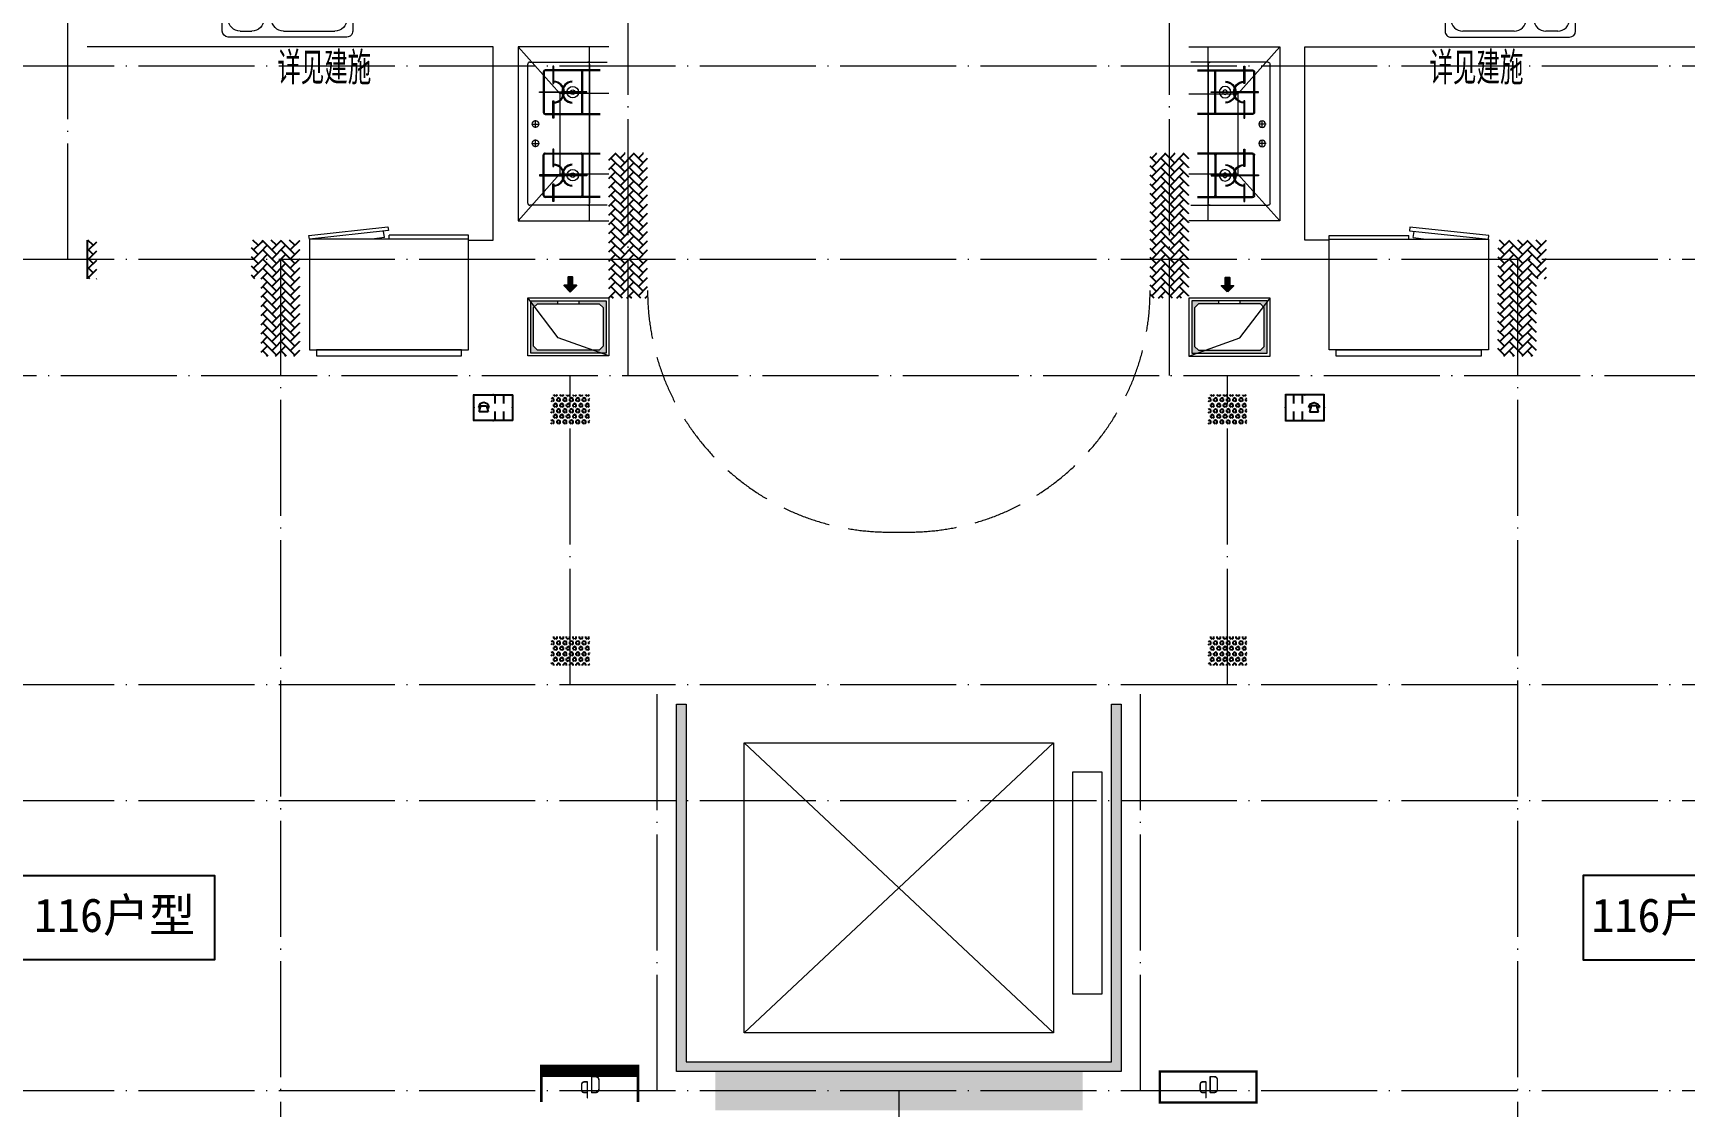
# Model space of a CAD drawing. Extents: x -518115 to 1124316, y -209821 to 1628073.
# Drawn here: x 835937 to 844483, y 600166 to 605720 of the extents above; entities that cross this region are included whole.
import ezdxf
from ezdxf.enums import TextEntityAlignment as Align

# ---------------------------------------------------------------- set-up
doc = ezdxf.new("R2010")
doc.units = 0
doc.header["$LTSCALE"] = 1000
doc.header["$MEASUREMENT"] = 0
doc.linetypes.add('DASH', pattern=[0.35, 0.25, -0.1])
doc.linetypes.add('DOTE', pattern=[2.4200000000000004, 2, -0.2, 0.02, -0.2])
for name, color, linetype, lineweight in [('3.5方案汇报，与郭总、侯月琴确定户型_t8$0$STAIR', 2, 'Continuous', 18), ('DOTE', 19, 'DOTE', 9), ('EQUIP-消防', 3, 'Continuous', 20), ('LVTRY', 1, 'Continuous', 13), ('PUB_HATCH', 8, 'Continuous', 9), ('STAIR', 2, 'Continuous', 18), ('填充', 251, 'Continuous', 5), ('平面-空调预留孔', 173, 'Continuous', 15), ('立面-洞口示意', 152, 'Continuous', 13)]:
    doc.layers.add(name, color=color, linetype=linetype, lineweight=lineweight)
for name, color, linetype in [('AH-FURNITURE', 1, 'Continuous'), ('EQUIP-安防', 3, 'Continuous'), ('PUB_TEXT', 4, 'Continuous'), ('保温', 6, 'Continuous'), ('建筑-排气道', 9, 'Continuous')]:
    doc.layers.add(name, color=color, linetype=linetype)
doc.styles.add('_TCH_AXIS', font='COMPLEX', dxfattribs={"bigfont": 'GBCBIG'})
doc.styles.add('_TEL_DIM', font='SIMPLEX', dxfattribs={"width": 0.8, "height": 3.5, "bigfont": 'HZTXT'})
doc.styles.add('DIM_FONT', font='SIMPLEX.shx', dxfattribs={"width": 0.56})
doc.styles.add('房间名称', font='TSSDENG', dxfattribs={"width": 0.8, "bigfont": 'HZTXT'})
doc.styles.add('黑体', font='')
doc.styles.get('黑体').set_extended_font_data('SimHei')
pattern_1 = [(45, (0, 0), (0, 47.41575231924514), [100.584, -33.528]), (135, (23.70786, 23.70786), (3.05311331771918e-15, 47.41575231924513), [100.584, -33.528])]
pattern_2 = [(90, (0, 0), (-16.49778, 1.010197673501861e-15), [9.525, -19.05]), (210, (0, 0), (8.248889999999996, -14.28749658604684), [9.525, -19.05]), (150, (5.83238038093927e-16, 9.525), (-8.248890000000003, -14.28749658604684), [9.525, -19.05])]

# ---------------------------------------------------------------- blocks, each defined once
blk = doc.blocks.new('$equip$00002628')
at = {"linetype": 'Continuous'}
for p, q in [((-0.624999999998181, 0.4150000000045111), (0.625000000001819, 0.4150000000045111)), ((-0.624999999998181, -0.4150000000045111), (-0.624999999998181, 0.4150000000045111)), ((-0.4717313354612998, 0.009603462141967611), (-0.4090194958534994, 0.009603462141967611)), ((-0.4457289298279647, -0.1375965378647379), (-0.3945289298262651, 0.05760346212991863)), ((-0.3945289298262651, 0.05760346212991863), (-0.3945289298262651, 0.05760346212991863)), ((-0.3945289298262651, 0.05760346212991863), (-0.2057289298081741, 0.05760346212991863)), ((-0.2057289298081741, 0.05760346212991863), (-0.1545289298064745, -0.1375965378647379)), ((-0.1912383637663879, 0.009603462141967611), (-0.1285265242022433, 0.009603462141967611)), ((0.07074779736467462, 0.1292446097322681), (0.07074779736467462, 0.4150000000045111)), ((0.3500291924156045, 0.1292446097322681), (0.3500291924156045, 0.4150000000045111)), ((0.625000000001819, 0.4150000000045111), (0.625000000001819, -0.4150000000045111)), ((0.625000000001819, -0.4150000000045111), (-0.624999999998181, -0.4150000000045111)), ((-0.1545289298064745, -0.1375965378647379), (-0.4457289298279647, -0.1375965378647379)), ((0.07074779736467462, -0.4150000000045111), (0.07074779736467462, -0.1292446097468201)), ((0.3500291924156045, -0.4150000000045111), (0.3500291924156045, -0.1292446097468201))]:
    blk.add_line(p, q, dxfattribs=at)
at = {"const_width": 0.05}
blk.add_lwpolyline([(-0.624999999998181, 0.4150000000045111), (0.625000000001819, 0.4150000000045111), (0.625000000001819, -0.4150000000045111), (-0.624999999998181, -0.4150000000045111), (-0.624999999998181, 0.4150000000045111), (0.625000000001819, 0.4150000000045111)], dxfattribs=at)
at = {"linetype": 'Continuous'}
blk.add_arc((-0.3001289298244956, -0.01143547351603047), 0.1728873113639825, 6.989740462788838, 173.0102595372112, dxfattribs=at)
for p in [(-0.624999999998181, 0), (1.818989403545856e-12, 0.4150000000045111), (1.818989403545856e-12, -0.4150000000045111), (0.625000000001819, -3.637978807091713e-12)]:
    blk.add_point(p)
at = {"color": 7, "style": '_TEL_DIM', "flags": 1}
blk.add_attdef('A', text='', height=2.5e-05, dxfattribs=at).set_placement((1.818989403545856e-12, 0), align=Align.MIDDLE_CENTER)
blk = doc.blocks.new('GDGRDGDRGDFD')
at = {"layer": 'EQUIP-消防', "const_width": 12.82051282052028}
blk.add_lwpolyline([(136866.5605577994, 335507.811971089), (136366.5605577994, 335507.8119710906), (136366.5605577991, 335347.8119710904), (136866.5605577991, 335347.8119710888)], close=True, dxfattribs=at)
at = {"layer": 'PUB_TEXT', "color": 7, "true_color": 0xffffff, "style": '房间名称', "width": 0.8}
blk.add_text('qD', height=90, dxfattribs=at).set_placement((136565.0499633249, 335395.5346836653))
blk = doc.blocks.new('GHFHFHTFHCSDCS')
blk.add_blockref('GDGRDGDRGDFD', (294900.0178471453, 33215.91286097257))
at = {"rotation": 0.0001673532306091649}
blk.add_blockref('GDGRDGDRGDFD', (298100.9974941605, 33215.50885790785), dxfattribs=at)
at = {"layer": 'EQUIP-安防', "yscale": 160, "zscale": 160}
for p, xscale in [((431016.5794559291, 372157.3248316564), 160), ((435216.5779590498, 372157.3248316564), -160)]:
    blk.add_blockref('$equip$00002628', p, dxfattribs=dict(at, xscale=xscale))
blk = doc.blocks.new('HFHFTHFD')
at = {"layer": 'DOTE', "linetype": 'DOTE', "ltscale": 0.3}
for p, q in [((428816.5787016117, 604548.8100388076), (428816.5787015849, 612948.8100463543)), ((431716.5787021924, 603949.0803065526), (431716.5787021923, 612948.8100463543)), ((434516.5787031293, 603949.0803065526), (434516.5787031293, 612948.8100463543)), ((472616.5787020951, 605548.8100406288), (418616.5787028495, 605548.8100406289)), ((472616.5787020951, 604548.8100471114), (418616.5787028495, 604548.8100471116)), ((429916.7956125877, 604548.8100471115), (429916.5572264311, 593448.8100475312)), ((436316.361792734, 604548.8100471115), (436316.6001788905, 593448.8100475312)), ((418616.5787028495, 603949.0803176122), (472616.5787020951, 603949.0802720234)), ((431416.5779594908, 602348.8100463725), (431416.5779592263, 603948.8100463734)), ((434816.5794645891, 602348.8100463725), (434816.5794648536, 603948.8100463734)), ((472616.5787020951, 602348.8100463724), (418616.5787028495, 602348.8100463726)), ((431866.5787074884, 600248.8100463784), (431866.5787075731, 602348.8100463543)), ((434366.5786978334, 600248.8100463304), (434366.5786977486, 602348.8100463543)), ((472616.5787020951, 601748.8100473221), (418616.5787028495, 601748.8100473222)), ((472616.5787020951, 600248.810045596), (418616.5787028495, 600248.8100466327)), ((433116.5787096269, 600248.8100463543), (433116.5787096269, 593448.8100475312))]:
    blk.add_line(p, q, dxfattribs=at)
blk = doc.blocks.new('GDFGDGRD')
at = {"layer": '保温', "linetype": 'ByBlock', "ltscale": 10}
h = blk.add_hatch(dxfattribs=at)
h.set_pattern_fill('AR-HBONE', color=251, scale=55)
h.set_pattern_definition(pattern_1)
h.paths.add_polyline_path([(431616.5779368667, 372723.9109038315), (431816.5779205575, 372723.9109038315), (431816.6776084994, 373473.7241241197), (431616.6776248086, 373473.7243207647)])
h = blk.add_hatch(dxfattribs=at)
h.set_pattern_fill('AR-HBONE', color=251, scale=55)
h.set_pattern_definition(pattern_1)
h.paths.add_polyline_path([(434616.5794823848, 372723.9109038315), (434416.579498694, 372723.9109038315), (434416.4798107521, 373473.7241241197), (434616.4797944429, 373473.7243207647)])
h = blk.add_hatch(dxfattribs=at)
h.set_pattern_fill('AR-HBONE', color=251, scale=55)
h.set_pattern_definition(pattern_1)
h.paths.add_polyline_path([(428966.578379888, 372823.7247212567), (428966.5790232959, 373023.7247251226), (428916.5790233049, 373023.7249310016), (428916.5783798971, 372823.7249271357)])
h = blk.add_hatch(dxfattribs=at)
h.set_pattern_fill('AR-HBONE', color=251, scale=55)
h.set_pattern_definition(pattern_1)
h.paths.add_polyline_path([(429816.578757056, 372823.7247212792), (429816.5794004638, 373023.7247251451), (429766.5794004729, 373023.7249310241), (429766.578757065, 372823.7249271582)])
h = blk.add_hatch(dxfattribs=at)
h.set_pattern_fill('AR-HBONE', color=251, scale=55)
h.set_pattern_definition(pattern_1)
h.paths.add_polyline_path([(430017.8124563344, 372423.588710197), (430016.5797776413, 373023.7247210948), (429816.5797776084, 373023.7249269856), (429817.8124563015, 372423.5889160878)])
h = blk.add_hatch(dxfattribs=at)
h.set_pattern_fill('AR-HBONE', color=251, scale=55)
h.set_pattern_definition(pattern_1)
h.paths.add_polyline_path([(436215.3449629171, 372423.588710197), (436216.5776416102, 373023.7247210948), (436416.5776416431, 373023.7249269856), (436415.34496295, 372423.5889160878)])
h = blk.add_hatch(dxfattribs=at)
h.set_pattern_fill('AR-HBONE', color=251, scale=55)
h.set_pattern_definition(pattern_1)
h.paths.add_polyline_path([(436416.5786621955, 372823.7247212792), (436416.5780187877, 373023.7247251451), (436466.5780187786, 373023.7249310241), (436466.5786621865, 372823.7249271582)])
at = {"layer": '保温', "linetype": 'Continuous', "ltscale": 10}
h = blk.add_hatch(dxfattribs=at)
h.set_pattern_fill('HEX', color=251, scale=10, angle=90, style=0)
h.set_pattern_definition(pattern_2)
h.paths.add_polyline_path([(431316.5779580405, 372073.7248388497), (431516.5779417312, 372073.7248388497), (431516.6768560584, 372223.7247332454), (431316.6768723676, 372223.7249298903)])
h = blk.add_hatch(dxfattribs=at)
h.set_pattern_fill('HEX', color=251, scale=10, angle=90, style=0)
h.set_pattern_definition(pattern_2)
h.paths.add_polyline_path([(434916.579461211, 372073.7248388497), (434716.5794775203, 372073.7248388497), (434716.4805631932, 372223.7247332454), (434916.4805468839, 372223.7249298903)])
h = blk.add_hatch(dxfattribs=at)
h.set_pattern_fill('HEX', color=251, scale=10, angle=90, style=0)
h.set_pattern_definition(pattern_2)
h.paths.add_polyline_path([(431316.5779582471, 370823.724846115), (431516.5779419378, 370823.724846115), (431516.676856265, 370973.7247405107), (431316.6768725742, 370973.7249371556)])
h = blk.add_hatch(dxfattribs=at)
h.set_pattern_fill('HEX', color=251, scale=10, angle=90, style=0)
h.set_pattern_definition(pattern_2)
h.paths.add_polyline_path([(434916.5794610044, 370823.724846115), (434716.5794773137, 370823.724846115), (434716.4805629865, 370973.7247405107), (434916.4805466773, 370973.7249371556)])
h = blk.add_hatch(dxfattribs=at)
h.set_pattern_fill('HEX', color=251, scale=10, angle=90, style=0)
h.set_pattern_definition([(90, (-70765.89117912838, -151624.7360933621), (-16.49778, 1.010197673501861e-15), [9.525, -19.05]), (210, (-70765.89117912838, -151624.7360933621), (8.248889999999996, -14.28749658604684), [9.525, -19.05]), (150, (-70765.89117912838, -151615.2110933621), (-8.248890000000003, -14.28749658604684), [9.525, -19.05])])
h.paths.add_polyline_path([(434066.5790224251, 368523.7248330163), (434066.5789810187, 368723.7248300065), (432166.5783829462, 368723.7248300508), (432166.5784243525, 368523.7248330605)])
at = {"layer": '保温', "color": 251, "linetype": 'ByBlock', "ltscale": 10}
blk.add_line((428916.5787015874, 373023.7248241272), (428916.578701565, 372823.724824273), dxfattribs=at)
blk = doc.blocks.new('rtyg7uyhg')
at = {"layer": 'LVTRY'}
for p, q in [((194234.6213208837, 45488.79502889935), (193620.9849572473, 45488.79513816872)), ((193590.3031336021, 45458.1133254503), (193590.3030643982, 45069.47696181395)), ((193682.3485790417, 45406.97694542356), (193887.8216881326, 45406.97690883528)), ((193896.3984467548, 45429.87059594441), (193857.5823896687, 45326.26016876537)), ((193875.2965560293, 45316.03289288385), (193945.6178257855, 45401.45376218002)), ((193925.7802168131, 45440.40881343969), (193940.0533153456, 45432.16822680717)), ((194111.8940335871, 45406.97686893496), (194173.2576699507, 45406.97685800815)), ((194265.3030643982, 45069.47684161765), (194265.3031336021, 45458.113205254)), ((193620.9848935069, 45130.84059271414), (193620.9849317512, 45345.61331998683)), ((193857.5823896687, 45326.26016876537), (193875.2965560293, 45316.03289288385)), ((194009.6212953876, 45345.61325078298), (194009.6212571432, 45130.84052351015)), ((194050.5303480524, 45130.84051622554), (194050.5303862967, 45345.61324349836)), ((194234.6212953876, 45345.61321071758), (194234.6212571432, 45130.84048344476)), ((193948.2576098526, 45069.47689807355), (193682.3485189436, 45069.47694542356)), ((194173.2576098526, 45069.47685800816), (194111.893973489, 45069.47686893508)), ((193620.9848771165, 45038.79513816872), (194234.621240753, 45038.79502889935))]:
    blk.add_line(p, q, dxfattribs=at)
for centre, radius in [((193866.4394935961, 45437.65873082454), 20.45454545454545), ((193989.1667663234, 45437.6587089707), 20.45454545454545), ((194070.9849481416, 45437.65869440146), 20.45454545454545), ((193815.3030944472, 45238.22692174855), 25.56818181818182), ((194137.4621853563, 45238.2268643822), 25.56818181818182)]:
    blk.add_circle(centre, radius, dxfattribs=at)
for centre, radius, start, end in [((193620.9849517839, 45458.11331998683), 30.68181818181818, 89.99998979807194, 179.9999897972382), ((194234.6213154203, 45458.11321071746), 30.68181818181818, 359.9999897972382, 89.99998979807194), ((193682.3485681149, 45345.61330905991), 61.36363636363636, 89.99998979807194, 179.9999897972382), ((193915.5529409315, 45422.69466753349), 20.45454545454545, 59.99998980057491, 159.4623117970261), ((193929.8260394641, 45414.45408090108), 20.45454545454545, 320.5376677968172, 59.99998980057491), ((193948.2576590239, 45345.6132617099), 61.36363636363636, 359.9999897972382, 89.99998979807194), ((194111.8940226603, 45345.61323257144), 61.36363636363636, 89.99998979807194, 179.9999897972382), ((194173.2576590239, 45345.6132216445), 61.36363636363636, 359.9999897972382, 89.99998979807194), ((193682.3485298705, 45130.84058178721), 61.36363636363636, 179.9999897972382, 269.9999897980719), ((193948.2576207797, 45130.8405344372), 61.36363636363636, 269.9999897980719, 359.9999897972382), ((194111.893984416, 45130.84050529861), 61.36363636363636, 179.9999897972382, 269.9999897980719), ((194173.2576207797, 45130.84049437181), 61.36363636363636, 269.9999897980719, 359.9999897972382), ((193620.9848825799, 45069.47695635049), 30.68181818181818, 179.9999897972382, 269.9999897980719), ((194234.6212462163, 45069.47684708112), 30.68181818181818, 269.9999897980719, 359.9999897972382)]:
    blk.add_arc(centre, radius, start, end, dxfattribs=at)
at = {"layer": 'LVTRY', "style": 'DIM_FONT', "width": 0.8, "flags": 9}
for tag in ['XSIZE', 'YSIZE']:
    blk.add_attdef(tag, (193927.8031388824, 45487.7665121054), '', height=0.5, rotation=89.99998979807198, dxfattribs=at)
blk = doc.blocks.new('A$C60D053AF')
at = {"layer": 'AH-FURNITURE', "color": 8}
for p, q in [((192.50000075961, -70.99998518347275), (327.5735938884318, -70.99998518347275)), ((355.8578651358839, -82.71571393602062), (384.1611659948248, -129.0190147949615)), ((232.5000007597264, -89.99999966996256), (128.2842720070621, -89.99999966996256)), ((232.5000007597264, -109.9999996698461), (128.2842720075278, -109.9999996699626)), ((192.50000075961, -90.99998518347275), (327.5735938884318, -90.99998518347275)), ((245.0000007597264, -129.4999851834727), (245.0000007597264, -122.4999996698461)), ((265.0000007597264, -129.4999851834727), (265.0000007597264, -122.4999996698461)), ((341.7157295121578, -96.85784955974668), (370.0190303710988, -143.1611504186876)), ((255.0000007597264, -280.9999851834727), (255.0000007597264, -250.9999851834727)), ((393.0000007597264, -280.9999851834727), (393.0000007597264, -250.9999851834727)), ((255.0000007597264, -280.9999851834727), (393.0000007597264, -280.9999851834727))]:
    blk.add_line(p, q, dxfattribs=at)
for points in [[(170.00000075961, -67.99998518347275, 1), (170.00000075961, -93.99998518358916), (192.50000075961, -93.99998518347275), (192.50000075961, -67.99998518347275)], [(234.0000007597264, -250.9999851834727), (414.0000007597264, -250.9999851834727, 0.4142135623730951), (424.0000007597264, -240.9999851834727), (424.0000007597264, -110.9999851834727, 0.4142135623730951), (414.0000007597264, -100.9999851834727), (234.0000007597264, -100.9999851834727, 0.4142135623730951), (224.0000007597264, -110.9999851834727), (224.0000007597264, -240.9999851834727, 0.4142135623730951)], [(268.0000007597264, -122.4999996698461), (268.0000007597264, -106.9999996698461, 0.4142135623724265), (248.0000007597264, -86.99999966984615), (232.5000007597264, -86.99999966984615), (232.50000075961, -112.9999996698461), (242.0000007597264, -112.9999996698461), (242.0000007597264, -122.4999996698461)], [(242.0000007597264, -151.9999851834727, 1), (268.0000007597264, -151.9999851834727), (268.0000007597264, -129.4999851834727), (242.0000007597264, -129.4999851834727)], [(383.8076126043452, -161.1923733388539, 1), (402.192388915224, -142.8075970279751), (386.2824863384012, -126.8976944513852), (367.8977100276388, -145.282470762264)]]:
    blk.add_lwpolyline(points, format="xyb", close=True, dxfattribs=at)
for centre, radius in [((100.0000007598428, -99.99999967066105), 30), ((255.0000007597264, -151.9999851834727), 15), ((255.0000007597264, -151.9999851834727), 10), ((393.0000007597264, -151.9999851834727), 15), ((393.0000007597264, -151.9999851834727), 10)]:
    blk.add_circle(centre, radius, dxfattribs=at)
for radius in [40, 20]:
    blk.add_arc((327.5735938884318, -110.9999851834727), radius, 45, 90, dxfattribs=at)
blk = doc.blocks.new('A-Kitchen-7')
at = {"layer": 'LVTRY'}
for p, q in [((-518.6581278588565, 779.725278688129), (-7.244008776673581, 834.3051076843403)), ((-515, 756.005706589378), (-518.6581278588565, 779.725278688129)), ((-3.585880917788018, 810.5855355854728), (-515, 756.005706589378)), ((515, 756.005706589378), (-515, 756.005706589378)), ((-515, 756.005706589378), (-515, 40)), ((-485.6368437646597, 760.5342107040924), (-484.9384396369278, 756.005706589378)), ((-29.12075551543967, 766.9560861630598), (-112.0975807690556, 756.005706589378)), ((-29.12075551546877, 766.9560861630598), (-35.20590834700852, 806.4126680237241)), ((-7.244008776673581, 834.3051076843403), (-3.585880917788018, 810.5855355854728)), ((515, 780), (-5.820766091346741e-11, 780)), ((0, 756.005706589378), (-5.820766091346741e-11, 780)), ((515, 756.005706589378), (515, 780)), ((515, 40), (515, 756.005706589378)), ((-515, 40), (515, 40))]:
    blk.add_line(p, q, dxfattribs=at)
blk.add_lwpolyline([(-468.9430810984049, 40), (-468.9430810984049, 0), (468.9430810984049, 0), (468.9430810984632, 40)], close=True, dxfattribs=at)
blk = doc.blocks.new('*U66')
h = blk.add_hatch(color=5)
h.set_gradient(color1=(0, 0, 255), rotation=180, tint=1)
h.paths.add_polyline_path([(3.524958103184869e-15, -2.819966482547906e-15), (-6.350000000000009, -6.349999999999992), (-6.350000000000001, -2.159000000000014), (-15, -2.158999999999999), (-14.99999999999999, 2.159000000000044), (-6.349999999999993, 2.159000000000029), (-6.349999999999985, 6.350000000000009)])
at = {"color": 0, "linetype": 'Continuous'}
blk.add_lwpolyline([(3.524958103184869e-15, -2.819966482547906e-15), (-6.350000000000009, -6.349999999999992), (-6.350000000000001, -2.159000000000014), (-15, -2.158999999999999), (-14.99999999999999, 2.159000000000044), (-6.349999999999993, 2.159000000000029), (-6.349999999999985, 6.350000000000009)], close=True, dxfattribs=at)
blk = doc.blocks.new('sgrsefv')
at = {"layer": 'PUB_HATCH'}
blk.add_hatch(color=256, dxfattribs=at).paths.add_polyline_path([(1112933.294422049, 840916.328306399), (1112933.294422049, 840646.328306399), (1113073.294422049, 840646.328306399), (1113073.294422049, 840661.328306399), (1112968.294422049, 840661.328306399), (1112948.294422049, 840681.328306399), (1112948.294422049, 840881.328306399), (1112968.294422049, 840901.328306399), (1113288.294422049, 840901.328306399), (1113308.294422049, 840881.328306399), (1113308.294422049, 840681.328306399), (1113288.294422049, 840661.328306399), (1113183.294422049, 840661.328306399), (1113183.294422049, 840646.328306399), (1113323.294422049, 840646.328306399), (1113323.294422049, 840916.328306399)])
at = {"layer": 'LVTRY', "color": 1}
for p, q in [((1113073.294422049, 840661.328306399), (1113073.294422049, 840646.328306399)), ((1113183.294422049, 840661.328306399), (1113183.294422049, 840646.328306399))]:
    blk.add_line(p, q, dxfattribs=at)
for points in [[(1112918.294422049, 840931.328306399), (1113338.294422049, 840931.328306399), (1113338.294422049, 840631.328306399), (1112918.294422049, 840631.328306399)], [(1112933.294422049, 840916.328306399), (1113323.294422049, 840916.328306399), (1113323.294422049, 840646.328306399), (1112933.294422049, 840646.328306399)], [(1113288.294422049, 840661.328306399), (1112968.294422049, 840661.328306399), (1112948.294422049, 840681.328306399), (1112948.294422049, 840881.328306399), (1112968.294422049, 840901.328306399), (1113288.294422049, 840901.328306399), (1113308.294422049, 840881.328306399), (1113308.294422049, 840681.328306399), (1113288.294422049, 840661.328306399)]]:
    blk.add_lwpolyline(points, close=True, dxfattribs=at)
at = {"layer": '立面-洞口示意'}
blk.add_lwpolyline([(1112918.294422049, 840931.328306399), (1113181.846359163, 840837.3789231421), (1113338.294422049, 840631.328306399)], dxfattribs=at)
at = {"layer": '建筑-排气道', "xscale": -5, "yscale": 5, "zscale": 5, "rotation": 270}
blk.add_blockref('*U66', (1113118.391369574, 840599.0160356248), dxfattribs=at)
blk = doc.blocks.new('FRSDFDGDGDRGDR')
at = {"layer": '平面-空调预留孔'}
for p, q in [((699612.3179923807, 775043.9561356568), (699612.3179923807, 775441.1561356868)), ((699618.9179923869, 775447.756135683), (699746.3179923192, 775447.756135683)), ((699746.3179923192, 775447.756135683), (699746.3179923192, 775355.3561357355)), ((699719.9179922946, 775342.156135743), (699719.9179922946, 775142.9561356006)), ((699726.5179923008, 775348.7561357393), (699739.7179923131, 775348.7561357393)), ((699726.5179923008, 775136.3561356043), (699739.7179923131, 775136.3561356043)), ((699746.3179923192, 775129.7561356081), (699746.3179923192, 775037.3561356605)), ((699746.3179923192, 775037.3561356605), (699618.9179923869, 775037.3561356605))]:
    blk.add_line(p, q, dxfattribs=at)
blk.add_lwpolyline([(699766.1179923377, 775166.7161355871), (699792.5179923623, 775153.5161355946), (699792.5179923623, 775057.1561356493), (699766.1179923377, 775043.9561356568), (699766.1179923377, 775017.5561356718), (699618.9179923869, 775017.5561356718, -0.4142135623730951), (699592.5179923623, 775043.9561356568), (699592.5179923623, 775441.1561356868, -0.4142135623730951), (699618.9179923869, 775467.5561356718), (699766.1179923377, 775467.5561356718), (699766.1179923377, 775441.1561356868), (699792.5179923623, 775427.9561356943), (699792.5179923623, 775331.596135749), (699766.1179923377, 775318.3961357565)], format="xyb", close=True, dxfattribs=at)
for centre, radius in [((699739.7179923131, 775331.596135749), 10.55999999400228), ((699739.7179923131, 775243.1561357992), 15.83999999100342), ((699739.7179923131, 775153.5161355946), 10.55999999400228)]:
    blk.add_circle(centre, radius, dxfattribs=at)
for centre, radius, start, end in [((699618.917992382, 775441.1561356819), 6.600000001199078, 89.99999995997936, 179.9999999533093), ((699739.717992318, 775355.3561357405), 6.600000001206354, 269.9999999599793, 359.9999999533093), ((699726.5179922959, 775342.1561357381), 6.600000001199078, 89.99999995997936, 179.9999999533093), ((699726.5179922959, 775142.9561356056), 6.600000001199078, 180.0000000400206, 270.0000000533608), ((699739.717992318, 775129.7561356032), 6.600000001206354, 4.002063966804346e-08, 90.00000005336085), ((699618.917992382, 775043.9561356618), 6.600000001199078, 180.0000000400206, 270.0000000533608)]:
    blk.add_arc(centre, radius, start, end, dxfattribs=at)
blk = doc.blocks.new('GDGDRGDRGRD')
at = {"layer": 'LVTRY', "color": 251}
for p, q in [((430080.5498987493, 371515.3769317719), (429864.6097976839, 371758.3326651105)), ((430334.8192843065, 371758.3326651105), (429864.6097976839, 371758.3326651105)), ((429864.6097976839, 371758.3326651105), (429864.6097976839, 370858.3326651105)), ((430234.8192843063, 370858.3326651105), (430234.8192843063, 371758.3326651105)), ((430334.8192843065, 371515.3769317719), (430080.5498987493, 371515.3769317719)), ((430080.5498987493, 371515.3769317719), (430080.5498987493, 371100.2783888946)), ((429864.6097976839, 370858.3326651105), (430080.5498987493, 371100.2783888946)), ((430080.5498987493, 371100.2783888946), (430334.8192843065, 371100.2783888946)), ((429864.6097976839, 370858.3326651105), (430334.8192843065, 370858.3326651105))]:
    blk.add_line(p, q, dxfattribs=at)
at = {"layer": 'LVTRY'}
for p, q in [((429914.8192843065, 370948.3326651105), (429914.8192843065, 371668.3326651105)), ((429924.8192843065, 371678.3326651105), (430324.8192843065, 371678.3326651106)), ((429994.8192843065, 371628.3326651106), (429994.8192843065, 371418.3326651106)), ((429999.8192843065, 371628.3326651106), (429999.8192843065, 371418.3326651106)), ((430289.8192843065, 371638.3326651107), (430004.8192843065, 371638.3326651106)), ((430289.8192843065, 371633.3326651107), (430004.8192843065, 371633.3326651106)), ((430045.069284306, 371658.3326651107), (430045.069284306, 371568.3326651106)), ((430049.569284306, 371658.3326651107), (430045.069284306, 371658.3326651107)), ((430049.569284306, 371568.3326651106), (430049.569284306, 371658.3326651107)), ((430194.8192843063, 371418.3326651106), (430194.8192843063, 371628.3326651107)), ((430199.8192843063, 371418.3326651106), (430199.8192843063, 371628.3326651107)), ((430234.8192843063, 371668.3326651106), (430234.819284306, 370948.3326651105)), ((429974.8192843067, 371525.5826651108), (430102.3192843067, 371525.5826651108)), ((429974.8192843067, 371521.0826651108), (429974.8192843067, 371525.5826651108)), ((430045.069284306, 371568.3326651106), (430049.569284306, 371568.3326651106)), ((430219.819284306, 371525.5826651108), (430092.319284306, 371525.5826651108)), ((430092.319284306, 371525.5826651108), (430092.319284306, 371521.0826651108)), ((430102.3192843067, 371525.5826651108), (430102.3192843067, 371521.0826651108)), ((430219.819284306, 371521.0826651108), (430219.819284306, 371525.5826651108)), ((430102.3192843067, 371521.0826651108), (429974.8192843067, 371521.0826651108)), ((430045.069284306, 371388.3326651105), (430045.069284306, 371478.3326651106)), ((430045.069284306, 371478.3326651106), (430049.569284306, 371478.3326651106)), ((430049.569284306, 371478.3326651106), (430049.569284306, 371388.3326651105)), ((430092.319284306, 371521.0826651108), (430219.819284306, 371521.0826651108)), ((430234.8192843063, 371100.2783888946), (430234.8192843063, 371515.3769317719)), ((429935.4224806934, 371358.3326651105), (429974.2160879209, 371358.3326651105)), ((429954.8192843065, 371338.9358614974), (429954.8192843065, 371377.7294687249)), ((430004.8192843065, 371413.3326651106), (430289.8192843065, 371413.3326651106)), ((430004.8192843065, 371408.3326651106), (430289.8192843065, 371408.3326651106)), ((430049.569284306, 371388.3326651105), (430045.069284306, 371388.3326651105)), ((429954.8192843065, 371238.9358614974), (429954.8192843065, 371277.7294687249)), ((429935.4224806934, 371258.3326651105), (429974.2160879209, 371258.3326651105)), ((429994.8192843065, 370988.3326651105), (429994.8192843065, 371198.3326651105)), ((429999.8192843065, 370988.3326651105), (429999.8192843065, 371198.3326651105)), ((430004.8192843065, 371208.3326651105), (430289.8192843065, 371208.3326651105)), ((430004.8192843065, 371203.3326651105), (430289.8192843065, 371203.3326651105)), ((430045.069284306, 371228.3326651105), (430045.069284306, 371138.3326651105)), ((430049.569284306, 371228.3326651105), (430045.069284306, 371228.3326651105)), ((430049.569284306, 371138.3326651105), (430049.569284306, 371228.3326651105)), ((430194.8192843063, 371198.3326651105), (430194.8192843063, 370988.3326651104)), ((430199.8192843063, 371198.3326651105), (430199.8192843063, 370988.3326651104)), ((430045.069284306, 371138.3326651105), (430049.569284306, 371138.3326651105)), ((430102.3192843067, 371095.5826651102), (429974.8192843067, 371095.5826651102)), ((429974.8192843067, 371095.5826651102), (429974.8192843067, 371091.0826651102)), ((429974.8192843067, 371091.0826651102), (430102.3192843067, 371091.0826651102)), ((430045.069284306, 370958.3326651105), (430045.069284306, 371048.3326651105)), ((430045.069284306, 371048.3326651105), (430049.569284306, 371048.3326651105)), ((430049.569284306, 371048.3326651105), (430049.569284306, 370958.3326651105)), ((430092.319284306, 371091.0826651102), (430092.319284306, 371095.5826651102)), ((430092.319284306, 371095.5826651102), (430219.819284306, 371095.5826651102)), ((430219.819284306, 371091.0826651102), (430092.319284306, 371091.0826651102)), ((430102.3192843067, 371091.0826651102), (430102.3192843067, 371095.5826651102)), ((430219.819284306, 371095.5826651102), (430219.819284306, 371091.0826651102)), ((430324.8192843063, 370938.3326651105), (429924.8192843065, 370938.3326651105)), ((430289.8192843065, 370983.3326651104), (430004.8192843065, 370983.3326651105)), ((430289.8192843065, 370978.3326651104), (430004.8192843065, 370978.3326651105)), ((430049.569284306, 370958.3326651105), (430045.069284306, 370958.3326651105))]:
    blk.add_line(p, q, dxfattribs=at)
blk.add_lwpolyline([(429608.8200653884, 370758.3318186465), (429734.819284306, 370758.3318186465), (429734.8192843065, 371758.3324083135), (427634.8193110233, 371758.3326651104)], dxfattribs=at)
for centre, radius in [((430147.3192843065, 371523.3326651106), 29.7), ((430147.3192843065, 371523.3326651106), 11.7), ((429954.8192843065, 371358.3326651105), 16.99680361435897), ((429954.8192843065, 371258.3326651105), 16.99680361435897), ((430147.3192843065, 371093.3326651105), 29.7), ((430147.3192843065, 371093.3326651105), 11.7)]:
    blk.add_circle(centre, radius, dxfattribs=at)
for centre, radius, start, end in [((429924.8192843065, 371668.3326651105), 10, 90, 180), ((430004.8192843065, 371628.3326651106), 10, 90, 180), ((430004.8192843065, 371628.3326651106), 5, 90, 180), ((430189.8192843063, 371628.3326651107), 10, 0, 90), ((430189.8192843063, 371628.3326651107), 5, 0, 90), ((430224.8192843063, 371668.3326651106), 10, 0, 90), ((430047.3192843063, 371523.3326651106), 56.7, 2.274239184178576, 87.72576081585424), ((430047.3192843063, 371523.3326651106), 52.2, 2.470411041650347, 87.52958895835897), ((430147.3192843065, 371523.3326651106), 56.7, 92.27423918414576, 177.7257608158206), ((430147.3192843065, 371523.3326651106), 52.2, 92.47041104164106, 177.5295889583496), ((430047.3192843063, 371523.3326651106), 56.7, 272.2742391841458, 357.7257608158206), ((430047.3192843063, 371523.3326651106), 52.2, 272.4704110416411, 357.5295889583505), ((430147.3192843065, 371523.3326651106), 56.7, 182.2742391841786, 267.7257608158542), ((430147.3192843065, 371523.3326651106), 52.2, 182.4704110416495, 267.5295889583589), ((430004.8192843065, 371418.3326651106), 10, 180, 270), ((430004.8192843065, 371418.3326651106), 5, 180, 270), ((430189.8192843063, 371418.3326651106), 5, 270, 0), ((430189.8192843063, 371418.3326651106), 10, 270, 0), ((430004.8192843065, 371198.3326651105), 10, 90, 180), ((430004.8192843065, 371198.3326651105), 5, 90, 180), ((430189.8192843063, 371198.3326651105), 10, 0, 90), ((430189.8192843063, 371198.3326651105), 5, 0, 90), ((430047.3192843063, 371093.3326651105), 56.7, 2.274239184178576, 87.72576081585424), ((430047.3192843063, 371093.3326651105), 52.2, 2.470411041650347, 87.52958895835897), ((430147.3192843065, 371093.3326651105), 56.7, 92.27423918414576, 177.7257608158206), ((430147.3192843065, 371093.3326651105), 52.2, 92.47041104164106, 177.5295889583496), ((430047.3192843063, 371093.3326651105), 56.7, 272.2742391841458, 357.7257608158206), ((430047.3192843063, 371093.3326651105), 52.2, 272.4704110416411, 357.5295889583505), ((430147.3192843065, 371093.3326651105), 56.7, 182.2742391841786, 267.7257608158542), ((430147.3192843065, 371093.3326651105), 52.2, 182.4704110416495, 267.5295889583589), ((429924.8192843065, 370948.3326651105), 10, 180, 270), ((430004.8192843065, 370988.3326651105), 10, 180, 270), ((430004.8192843065, 370988.3326651105), 5, 180, 270), ((430189.8192843063, 370988.3326651104), 5, 270, 0), ((430189.8192843063, 370988.3326651104), 10, 270, 0), ((430224.819284306, 370948.3326651105), 10, 270, 0)]:
    blk.add_arc(centre, radius, start, end, dxfattribs=at)
at = {"xscale": -1, "rotation": 270}
blk.add_blockref('FRSDFDGDGDRGDR', (-345582.7355588751, -327434.1861710575), dxfattribs=at)
at = {"xscale": -1}
blk.add_blockref('rtyg7uyhg', (622599.6224451121, 326769.5373516738), dxfattribs=at)
for name, p, rotation in [('A$C60D053AF', (430134.8190180612, 372358.3312170932), 270), ('sgrsefv', (1543253.11384424, 1211089.928272285), 180)]:
    blk.add_blockref(name, p, dxfattribs=dict(rotation=rotation))
at = {"layer": 'LVTRY', "color": 1, "extrusion": (0, 0, -1), "xscale": -0.7999999999883585, "yscale": 0.7999999999883585, "zscale": -0.7999999999883585}
blk.add_blockref('A-Kitchen-7', (-429196.8200653944, 370158.6015610829), dxfattribs=at)

msp = doc.modelspace()

# ---------------------------------------------------------------- hatches: boundary and pattern name
at = {"layer": '填充'}
h = msp.add_hatch(dxfattribs=at)
h.set_pattern_fill('隔热材料02', color=256, scale=100, style=0)
h.set_pattern_definition([(0, (-333791.8186238902, -8389.82075731398), (0, 50), []), (0, (-333791.8186238902, -8373.15425731393), (0, 50), []), (270, (-333748.0771238902, -8364.523007313954), (50, -9.184850993605149e-15), [5.01775, -44.98225]), (270, (-333785.5358738902, -8364.523007313954), (50, -9.184850993605149e-15), [5.01775, -44.98225]), (90, (-333760.0241238901, -8398.452007313957), (-50, 3.061616997868383e-15), [5.01775, -44.98225]), (90, (-333773.5891238903, -8398.452007313957), (-50, 3.061616997868383e-15), [5.01775, -44.98225]), (180, (-333741.7943738902, -8406.487507313956), (-6.123233995736766e-15, -50), [50.02425, 0.02425]), (135, (-333755.7516238901, -8403.978757313918), (2.775557561562891e-15, 49.99987405109137), [4.268000000000001, -66.44274999999999]), (116.56505, (-333708.7696238901, -8400.960757313995), (0.0001128305918363104, 49.99993342107836), [2.804999999999996, -108.9984999999999]), (116.56505, (-333758.7696238901, -8400.960757313995), (0.0001128305918363104, 49.99993342107836), [2.804999999999996, -108.9984999999999]), (153.43495, (-333700.7341238901, -8406.487507313956), (-0.0001128305918057793, 49.99993342107837), [5.609999999999999, -106.1935]), (153.43495, (-333750.7341238901, -8406.487507313956), (-0.0001128305918057793, 49.99993342107837), [5.609999999999999, -106.1935]), (63.43495000000001, (-333710.0241238901, -8393.434257313958), (-0.0001128305918307593, 49.99993342107837), [26.714, -85.0895]), (63.43495000000001, (-333760.0241238901, -8393.434257313958), (-0.0001128305918307593, 49.99993342107837), [26.714, -85.0895]), (116.56505, (-333698.0771238902, -8364.523007313954), (0.0001128305918363104, 49.99993342107836), [2.804999999999996, -108.9984999999999]), (116.56505, (-333748.0771238902, -8364.523007313954), (0.0001128305918363104, 49.99993342107836), [2.804999999999996, -108.9984999999999]), (135, (-333749.3316238902, -8362.014257313916), (2.775557561562891e-15, 49.99987405109137), [4.268000000000001, -66.44274999999999]), (153.43495, (-333702.3496238901, -8358.996257313993), (-0.0001128305918057793, 49.99993342107837), [5.609999999999999, -106.1935]), (153.43495, (-333752.3496238901, -8358.996257313993), (-0.0001128305918057793, 49.99993342107837), [5.609999999999999, -106.1935]), (45, (-333784.2813738901, -8362.014257313916), (0, 49.99987405109137), [4.268000000000001, -66.44274999999999]), (63.43495000000001, (-333735.5358738902, -8364.523007313954), (-0.0001128305918307593, 49.99993342107837), [2.805, -108.9985]), (63.43495000000001, (-333785.5358738902, -8364.523007313954), (-0.0001128305918307593, 49.99993342107837), [2.805, -108.9985]), (26.56505, (-333731.2636238902, -8358.996257313993), (0.0001128305918307593, 49.99993342107837), [5.609999999999999, -106.1935]), (26.56505, (-333781.2636238902, -8358.996257313993), (0.0001128305918307593, 49.99993342107837), [5.609999999999999, -106.1935]), (116.56505, (-333723.5891238903, -8393.434257313958), (0.0001128305918363104, 49.99993342107836), [26.71399999999997, -85.08949999999987]), (116.56505, (-333773.5891238903, -8393.434257313958), (0.0001128305918363104, 49.99993342107836), [26.71399999999997, -85.08949999999987]), (45, (-333777.8613738902, -8403.978757313918), (0, 49.99987405109137), [4.268000000000001, -66.44274999999999]), (63.43495000000001, (-333724.8433738903, -8400.960757313995), (-0.0001128305918307593, 49.99993342107837), [2.805, -108.9985]), (63.43495000000001, (-333774.8433738903, -8400.960757313995), (-0.0001128305918307593, 49.99993342107837), [2.805, -108.9985]), (26.56505, (-333732.8791238901, -8406.487507313956), (0.0001128305918307593, 49.99993342107837), [5.609999999999999, -106.1935]), (26.56505, (-333782.8791238901, -8406.487507313956), (0.0001128305918307593, 49.99993342107837), [5.609999999999999, -106.1935])])
h.paths.add_polyline_path([(841516.5787051426, 602248.8100464001), (841566.5787051426, 602248.8100463984), (841566.5787050747, 600348.8100463783), (839266.578705065, 600348.8100463962), (839266.5787050386, 602248.8100463996), (839316.5787050386, 602248.8100463988), (839316.5787050643, 600398.8100463933), (841516.5787050764, 600398.8100463788)])

# ---------------------------------------------------------------- linework, layer by layer
at = {"color": 1}
for points in [[(835869.514499557, 601362.4561259602), (836875.514499557, 601362.4561259602), (836875.514499557, 600926.4561259602), (835869.514499557, 600926.4561259602)], [(844963.6429196969, 601362.4561259602), (843957.6429196969, 601362.4561259602), (843957.6429196969, 600926.4561259602), (844963.6429196969, 600926.4561259602)]]:
    msp.add_lwpolyline(points, close=True, dxfattribs=at)
at = {"layer": '3.5方案汇报，与郭总、侯月琴确定户型_t8$0$STAIR'}
for p, q in [((839616.5790017138, 602048.8100463451), (841216.5790017142, 600548.8100463465)), ((841216.5790017142, 602048.8100463451), (839616.5790017138, 600548.8100463465))]:
    msp.add_line(p, q, dxfattribs=at)
for points in [[(839616.5790017138, 600548.8100463465), (839616.5790017138, 602048.8100463451), (841216.5790017142, 602048.8100463451), (841216.5790017142, 600548.8100463465)], [(841316.5790017047, 600748.810046462), (841316.5790017047, 601898.8100464625), (841466.5790017075, 601898.8100464625), (841466.5790017075, 600748.810046462)]]:
    msp.add_lwpolyline(points, close=True, dxfattribs=at)
at = {"layer": 'STAIR', "color": 251, "linetype": 'DASH'}
msp.add_lwpolyline([(839116.2185237729, 604388.8100462124, 0.4142135623699036), (840366.2185237729, 603138.8100462261), (840466.218523785, 603138.8100462261, 0.4142135623699035), (841716.218523785, 604388.8100462124)], format="xyb", dxfattribs=at)
at = {"layer": '填充'}
msp.add_lwpolyline([(841516.5787051426, 602248.8100464001), (841566.5787051426, 602248.8100463984), (841566.5787050747, 600348.8100463783), (839266.578705065, 600348.8100463962), (839266.5787050386, 602248.8100463996), (839316.5787050386, 602248.8100463988), (839316.5787050643, 600398.8100463933), (841516.5787050764, 600398.8100463788)], close=True, dxfattribs=at)

# ---------------------------------------------------------------- block references
for name, p in [('HFHFTHFD', (407300, 0)), ('GDGDRGDRGRD', (408581.7572644888, 233891.0786417041)), ('GDFGDGRD', (407300, 231625.0852148208)), ('GHFHFHTFHCSDCS', (407300, 231625.0852148208))]:
    msp.add_blockref(name, p)
at = {"xscale": -1}
msp.add_blockref('GDGDRGDRGRD', (1272251.398028702, 233890.478220289), dxfattribs=at)

# ---------------------------------------------------------------- texts
at = {"color": 1, "style": '黑体'}
for p in [(835941.5607753105, 601070.2690103969), (843999.8831607974, 601070.2690103969)]:
    msp.add_text('116户型', height=175, dxfattribs=at).set_placement(p)
at = {"layer": 'PUB_TEXT', "style": '_TCH_AXIS'}
for p in [(837200.4544509299, 605453.9875106383), (843161.6923161458, 605453.9875106383)]:
    msp.add_text('详见建施', height=168.7943262411347, dxfattribs=at).set_placement(p)

doc.saveas('drawing.dxf')
